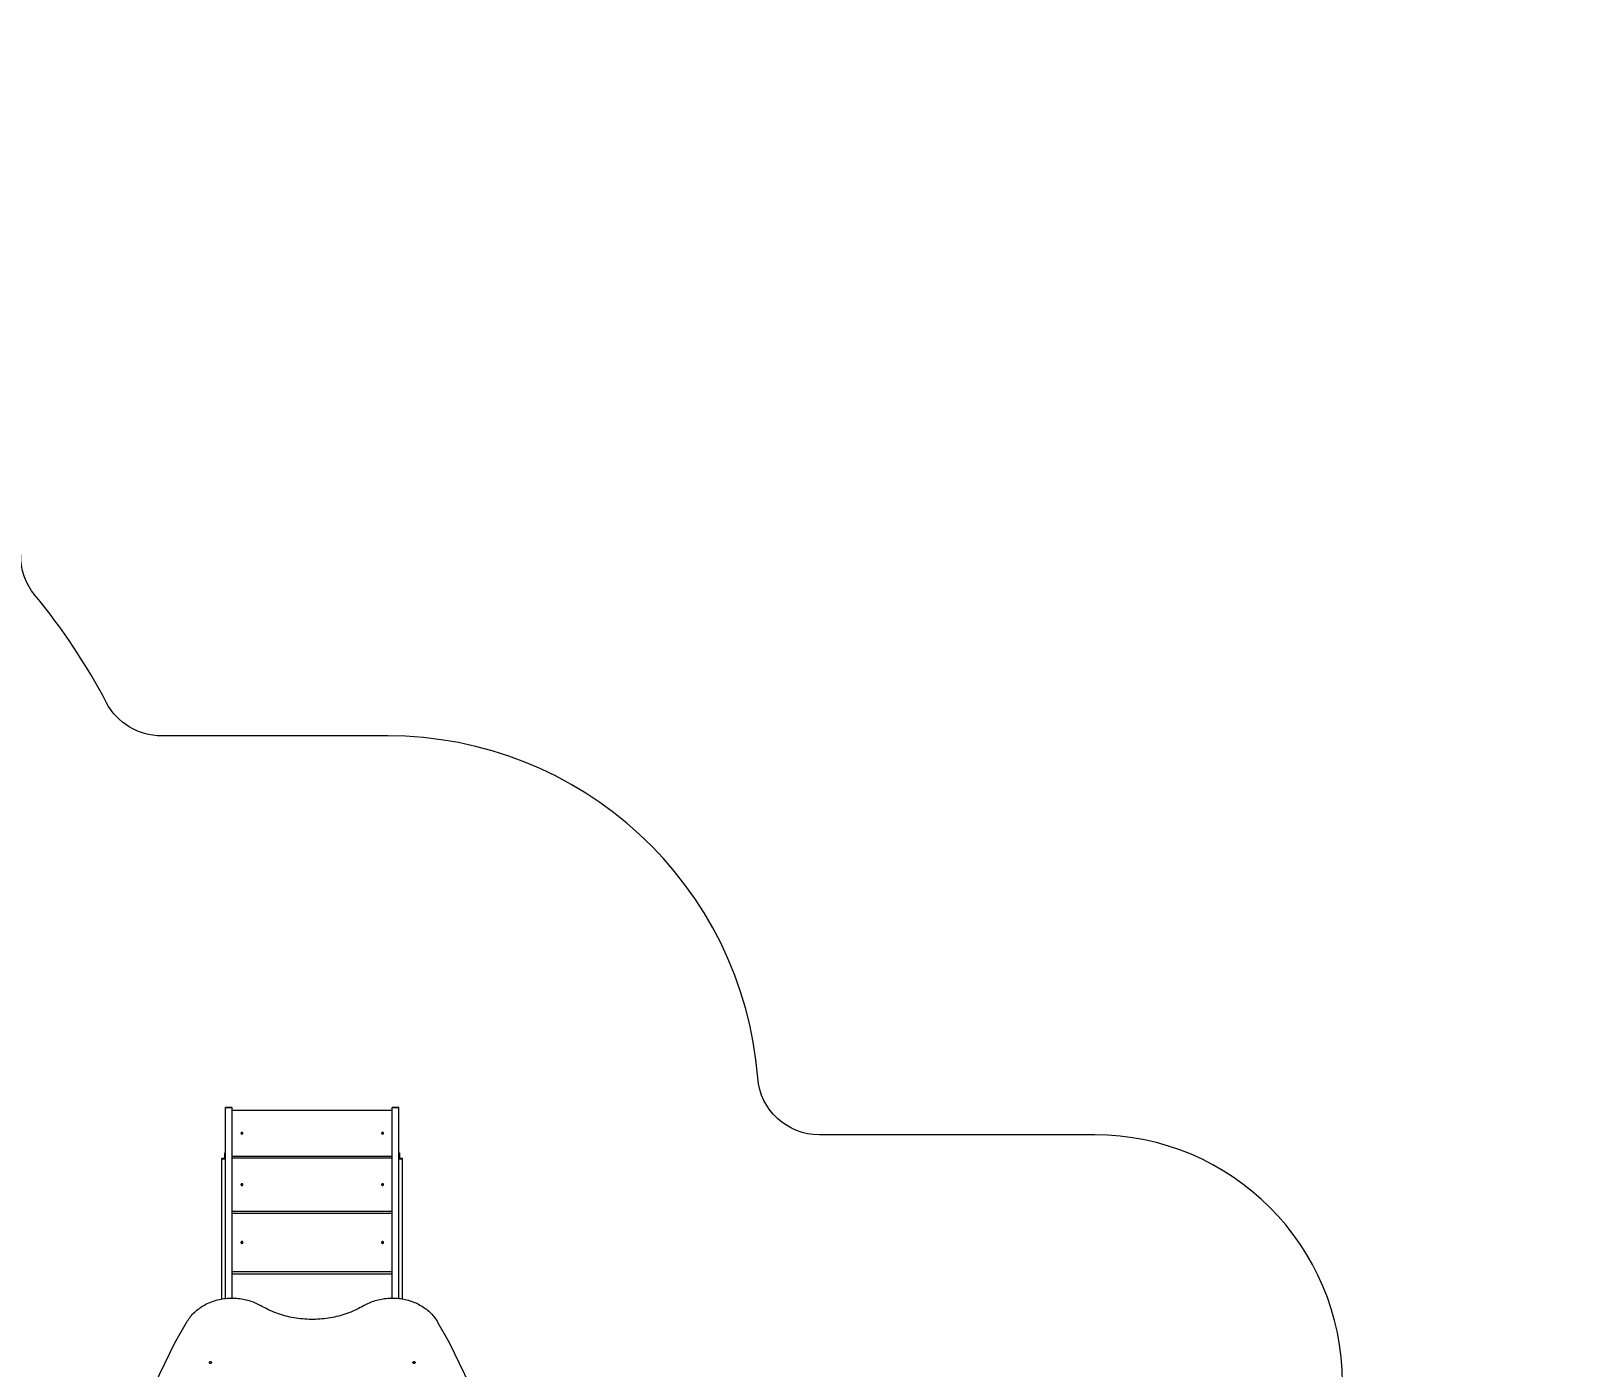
# Model space of a CAD drawing. Header units: millimetres. Extents: x -6901 to 7060, y -7557 to 6158.
# Drawn here: x 820 to 7060, y 763 to 6158 of the extents above; entities that cross this region are included whole.
import ezdxf

# ---------------------------------------------------------------- set-up
doc = ezdxf.new("R2010")
doc.units = ezdxf.units.MM
for name, color, linetype in [('DIKOM_ЗОНА', 80, 'Continuous'), ('DIKOM_ОБЪЕКТ', 7, 'Continuous'), ('DIKOM_РАЗМЕР_ЗОНА', 7, 'Continuous'), ('DIKOM_РАЗМЕР_ОБЪЕКТА', 7, 'Continuous')]:
    doc.layers.add(name, color=color, linetype=linetype)
doc.styles.add('style1', font='arial.ttf', dxfattribs={"width": 0.8})
doc.dimstyles.new('1-50', dxfattribs={"dimtxt": 300, "dimasz": 200, "dimexe": 100, "dimexo": 0, "dimgap": 100, "dimtad": 1, "dimtxsty": 'style1', "dimcen": 200, "dimclrd": 7, "dimclre": 7, "dimclrt": 7, "dimadec": 1, "dimazin": 2, "dimtfac": 1, "dimtmove": 0, "dimatfit": 2, "dimfxl": 0, "dimlwd": 25, "dimlwe": 18, "dimarcsym": 0})

# ---------------------------------------------------------------- blocks, each defined once
blk = doc.blocks.new('*D2')
at = {"layer": 'Defpoints', "color": 0, "transparency": 16777216}
for p in [(-1102.7, 4151.2), (-5819.2, -4492.4), (4721.2, -4492.4)]:
    blk.add_point(p, dxfattribs=at)
at = {"layer": 'DIKOM_РАЗМЕР_ОБЪЕКТА', "color": 7, "lineweight": 18, "transparency": 16777216}
for p, q in [((-1102.7, 4151.2), (-5919.2, 4151.2)), ((4721.2, -4492.4), (-5919.2, -4492.4))]:
    blk.add_line(p, q, dxfattribs=at)
at = {"layer": 'DIKOM_РАЗМЕР_ОБЪЕКТА', "color": 7, "lineweight": 25, "transparency": 16777216}
blk.add_line((-5819.2, 3951.2), (-5819.2, -4292.4), dxfattribs=at)
at = {"layer": 'DIKOM_РАЗМЕР_ОБЪЕКТА', "color": 7, "transparency": 16777216}
for points in [[(-5852.6, 3951.2), (-5785.9, 3951.2), (-5819.2, 4151.2)], [(-5852.6, -4292.4), (-5785.9, -4292.4), (-5819.2, -4492.4)]]:
    blk.add_solid(points, dxfattribs=at)
at = {"layer": 'DIKOM_РАЗМЕР_ОБЪЕКТА', "color": 7, "transparency": 16777216, "insert": (-6072.4, -170.6), "char_height": 300, "attachment_point": 5, "rotation": 90, "style": 'style1'}
blk.add_mtext('8650', dxfattribs=at)
blk = doc.blocks.new('*D3')
at = {"layer": 'Defpoints', "color": 0, "transparency": 16777216}
for p in [(-1553.3, 6158.3), (-6450.9, -6312.9), (5659.9, -6312.9)]:
    blk.add_point(p, dxfattribs=at)
at = {"layer": 'DIKOM_РАЗМЕР_ЗОНА', "color": 7, "lineweight": 18, "transparency": 16777216}
for p, q in [((-1553.3, 6158.3), (-6550.9, 6158.3)), ((5659.9, -6312.9), (-6550.9, -6312.9))]:
    blk.add_line(p, q, dxfattribs=at)
at = {"layer": 'DIKOM_РАЗМЕР_ЗОНА', "color": 7, "lineweight": 25, "transparency": 16777216}
blk.add_line((-6450.9, 5958.3), (-6450.9, -6112.9), dxfattribs=at)
at = {"layer": 'DIKOM_РАЗМЕР_ЗОНА', "color": 7, "transparency": 16777216}
for points in [[(-6484.2, 5958.3), (-6417.5, 5958.3), (-6450.9, 6158.3)], [(-6484.2, -6112.9), (-6417.5, -6112.9), (-6450.9, -6312.9)]]:
    blk.add_solid(points, dxfattribs=at)
at = {"layer": 'DIKOM_РАЗМЕР_ЗОНА', "color": 7, "transparency": 16777216, "insert": (-6704, -77.3), "char_height": 300, "attachment_point": 5, "rotation": 90, "style": 'style1'}
blk.add_mtext('12500', dxfattribs=at)

msp = doc.modelspace()

# ---------------------------------------------------------------- linework, layer by layer
at = {"layer": 'DIKOM_ЗОНА', "color": 3, "lineweight": 15}
msp.add_lwpolyline([(675.366, -4472.325, -0.09545839), (1046.918, -4543.912), (5288.373, -6241.349, 0.49017658), (6651.687, -5441.029), (7051.301, -2346.974, 0.37977699), (6304.453, -1249.338, -0.34346487), (6115.682, -1006.952), (6115.682, 700.91, 0.41421356), (5115.682, 1700.91), (4004.075, 1700.91, -0.39113041), (3754.864, 1931.068, 0.39113041), (2259.596, 3312.02), (1346.193, 3312.02, -0.27860362), (1124.901, 3445.702, 0.05182781), (836.141, 3879.309, -0.18046022), (778.849, 4044.42, 0.23094504)], format="xyb", dxfattribs=at)
at = {"layer": 'DIKOM_ОБЪЕКТ', "color": 7, "linetype": 'Continuous', "lineweight": 15}
for p, q in [((1632.682, 1812.02), (1605.682, 1812.02)), ((1605.682, 1810.841), (1605.682, 1812.02)), ((1605.682, 1810.841), (1632.682, 1810.841)), ((1605.682, 1040.75), (1605.682, 1810.841)), ((1632.682, 1810.841), (1632.682, 1812.02)), ((1632.682, 1042.209), (1632.682, 1810.841)), ((2305.682, 1812.02), (2278.682, 1812.02)), ((2278.682, 1810.841), (2278.682, 1812.02)), ((2278.682, 1810.841), (2305.682, 1810.841)), ((2278.682, 1042.209), (2278.682, 1810.841)), ((2305.682, 1810.841), (2305.682, 1812.02)), ((2305.682, 1040.75), (2305.682, 1810.841)), ((2278.682, 1799.529), (1632.682, 1799.529)), ((1602.682, 1605.117), (1602.682, 1627.91)), ((1602.682, 1627.91), (1605.682, 1627.91)), ((2305.682, 1627.91), (2308.682, 1627.91)), ((2308.682, 1627.91), (2308.682, 1605.117)), ((1605.682, 1605.117), (1590.682, 1605.117)), ((1590.682, 1604.381), (1590.682, 1605.117)), ((1590.682, 1604.381), (1605.682, 1604.381)), ((1590.682, 1038.58), (1590.682, 1604.381)), ((1632.682, 1615.491), (2278.682, 1615.491)), ((2278.682, 1606.803), (1632.682, 1606.803)), ((2320.682, 1605.117), (2305.682, 1605.117)), ((2305.682, 1604.381), (2320.682, 1604.381)), ((2320.682, 1604.381), (2320.682, 1605.117)), ((2320.682, 1038.58), (2320.682, 1604.381)), ((1632.682, 1393.514), (2278.682, 1393.514)), ((2278.682, 1383.723), (1632.682, 1383.723)), ((1632.682, 1149.238), (2278.682, 1149.238)), ((1632.682, 1139.875), (2278.682, 1139.875)), ((2278.682, 1138.714), (1632.682, 1138.714)), ((1400.999, 860.549), (1448.073, 943.206)), ((2510.365, 860.549), (2463.291, 943.206)), ((1298.584, 650.253), (1400.999, 860.549)), ((2612.78, 650.253), (2510.365, 860.549))]:
    msp.add_line(p, q, dxfattribs=at)
at = {"layer": 'DIKOM_ОБЪЕКТ', "color": 7, "linetype": 'Continuous', "lineweight": 15, "flags": 128}
for points in [[(1667.682, 1707.51), (1667.782, 1706.855), (1668.078, 1706.232), (1668.555, 1705.674), (1669.188, 1705.208), (1669.947, 1704.857), (1670.792, 1704.639), (1671.682, 1704.565), (1672.572, 1704.639), (1673.418, 1704.857), (1674.176, 1705.208), (1674.81, 1705.674), (1675.286, 1706.232), (1675.582, 1706.855), (1675.682, 1707.51), (1675.582, 1708.165), (1675.286, 1708.787), (1674.81, 1709.346), (1674.176, 1709.812), (1673.418, 1710.163), (1672.572, 1710.381), (1671.682, 1710.454), (1670.792, 1710.381), (1669.947, 1710.163), (1669.188, 1709.812), (1668.555, 1709.346), (1668.078, 1708.787), (1667.782, 1708.165), (1667.682, 1707.51)], [(2235.682, 1707.51), (2235.782, 1706.855), (2236.078, 1706.232), (2236.555, 1705.674), (2237.188, 1705.208), (2237.947, 1704.857), (2238.792, 1704.639), (2239.682, 1704.565), (2240.572, 1704.639), (2241.418, 1704.857), (2242.176, 1705.208), (2242.81, 1705.674), (2243.286, 1706.232), (2243.582, 1706.855), (2243.682, 1707.51), (2243.582, 1708.165), (2243.286, 1708.787), (2242.81, 1709.346), (2242.176, 1709.812), (2241.418, 1710.163), (2240.572, 1710.381), (2239.682, 1710.454), (2238.792, 1710.381), (2237.947, 1710.163), (2237.188, 1709.812), (2236.555, 1709.346), (2236.078, 1708.787), (2235.782, 1708.165), (2235.682, 1707.51)], [(1667.682, 1500.159), (1667.782, 1499.399), (1668.078, 1498.678), (1668.555, 1498.031), (1669.188, 1497.491), (1669.947, 1497.084), (1670.792, 1496.832), (1671.682, 1496.746), (1672.572, 1496.832), (1673.418, 1497.084), (1674.176, 1497.491), (1674.81, 1498.031), (1675.286, 1498.678), (1675.582, 1499.399), (1675.682, 1500.159), (1675.582, 1500.918), (1675.286, 1501.639), (1674.81, 1502.286), (1674.176, 1502.827), (1673.418, 1503.233), (1672.572, 1503.486), (1671.682, 1503.571), (1670.792, 1503.486), (1669.947, 1503.233), (1669.188, 1502.827), (1668.555, 1502.286), (1668.078, 1501.639), (1667.782, 1500.918), (1667.682, 1500.159)], [(2235.682, 1500.159), (2235.782, 1499.399), (2236.078, 1498.678), (2236.555, 1498.031), (2237.188, 1497.491), (2237.947, 1497.084), (2238.792, 1496.832), (2239.682, 1496.746), (2240.572, 1496.832), (2241.418, 1497.084), (2242.176, 1497.491), (2242.81, 1498.031), (2243.286, 1498.678), (2243.582, 1499.399), (2243.682, 1500.159), (2243.582, 1500.918), (2243.286, 1501.639), (2242.81, 1502.286), (2242.176, 1502.827), (2241.418, 1503.233), (2240.572, 1503.486), (2239.682, 1503.571), (2238.792, 1503.486), (2237.947, 1503.233), (2237.188, 1502.827), (2236.555, 1502.286), (2236.078, 1501.639), (2235.782, 1500.918), (2235.682, 1500.159)], [(1667.682, 1266.481), (1667.782, 1265.646), (1668.078, 1264.853), (1668.555, 1264.142), (1669.188, 1263.548), (1669.947, 1263.101), (1670.792, 1262.823), (1671.682, 1262.729), (1672.572, 1262.823), (1673.418, 1263.101), (1674.176, 1263.548), (1674.81, 1264.142), (1675.286, 1264.853), (1675.582, 1265.646), (1675.682, 1266.481), (1675.582, 1267.316), (1675.286, 1268.109), (1674.81, 1268.82), (1674.176, 1269.414), (1673.418, 1269.861), (1672.572, 1270.138), (1671.682, 1270.233), (1670.792, 1270.138), (1669.947, 1269.861), (1669.188, 1269.414), (1668.555, 1268.82), (1668.078, 1268.109), (1667.782, 1267.316), (1667.682, 1266.481)], [(2235.682, 1266.481), (2235.782, 1265.646), (2236.078, 1264.853), (2236.555, 1264.142), (2237.188, 1263.548), (2237.947, 1263.101), (2238.792, 1262.823), (2239.682, 1262.729), (2240.572, 1262.823), (2241.418, 1263.101), (2242.176, 1263.548), (2242.81, 1264.142), (2243.286, 1264.853), (2243.582, 1265.646), (2243.682, 1266.481), (2243.582, 1267.316), (2243.286, 1268.109), (2242.81, 1268.82), (2242.176, 1269.414), (2241.418, 1269.861), (2240.572, 1270.138), (2239.682, 1270.233), (2238.792, 1270.138), (2237.947, 1269.861), (2237.188, 1269.414), (2236.555, 1268.82), (2236.078, 1268.109), (2235.782, 1267.316), (2235.682, 1266.481)], [(1448.073, 943.206), (1451.037, 948.209), (1454.183, 953.129), (1457.507, 957.96), (1461.007, 962.698), (1464.677, 967.337), (1468.516, 971.873), (1472.519, 976.302), (1476.681, 980.619), (1481, 984.819), (1485.469, 988.899), (1490.086, 992.854), (1494.845, 996.68), (1499.742, 1000.374), (1504.771, 1003.932), (1509.928, 1007.35), (1515.208, 1010.625), (1520.604, 1013.753), (1526.112, 1016.732), (1531.727, 1019.558), (1537.441, 1022.229), (1543.251, 1024.742), (1549.15, 1027.094), (1555.132, 1029.283), (1561.191, 1031.307), (1567.32, 1033.164), (1573.515, 1034.851), (1579.768, 1036.368), (1586.074, 1037.713), (1592.426, 1038.884), (1598.817, 1039.88), (1605.241, 1040.7), (1611.693, 1041.344), (1618.164, 1041.81), (1624.649, 1042.099), (1631.142, 1042.209), (1637.636, 1042.142), (1644.123, 1041.896), (1650.599, 1041.473), (1657.056, 1040.872), (1663.487, 1040.094), (1669.887, 1039.14), (1676.249, 1038.012), (1682.566, 1036.709), (1688.833, 1035.233), (1695.042, 1033.587), (1701.188, 1031.771), (1707.265, 1029.787), (1713.266, 1027.638), (1719.185, 1025.325), (1725.017, 1022.851), (1730.755, 1020.218), (1736.394, 1017.429), (1741.929, 1014.487), (1747.353, 1011.394)], [(2164.011, 1011.394), (2156.783, 1007.236), (2149.444, 1003.226), (2141.998, 999.365), (2134.45, 995.658), (2126.804, 992.104), (2119.064, 988.707), (2111.233, 985.467), (2103.318, 982.388), (2095.32, 979.47), (2087.247, 976.716), (2079.1, 974.126), (2070.886, 971.703), (2062.609, 969.447), (2054.272, 967.36), (2045.882, 965.442), (2037.442, 963.696), (2028.957, 962.121), (2020.431, 960.719), (2011.87, 959.491), (2003.278, 958.437), (1994.66, 957.558), (1986.02, 956.854), (1977.364, 956.325), (1968.696, 955.973), (1960.021, 955.797), (1951.343, 955.797), (1942.668, 955.973), (1933.999, 956.325), (1925.343, 956.854), (1916.704, 957.558), (1908.085, 958.437), (1899.493, 959.491), (1890.932, 960.719), (1882.407, 962.121), (1873.922, 963.696), (1865.482, 965.442), (1857.091, 967.36), (1848.755, 969.447), (1840.477, 971.703), (1832.263, 974.126), (1824.117, 976.716), (1816.043, 979.47), (1808.046, 982.388), (1800.13, 985.467), (1792.3, 988.707), (1784.559, 992.104), (1776.913, 995.658), (1769.365, 999.365), (1761.92, 1003.226), (1754.581, 1007.236), (1747.353, 1011.394)], [(2164.011, 1011.394), (2169.435, 1014.487), (2174.969, 1017.429), (2180.608, 1020.218), (2186.347, 1022.851), (2192.179, 1025.325), (2198.098, 1027.638), (2204.099, 1029.787), (2210.175, 1031.771), (2216.322, 1033.587), (2222.531, 1035.233), (2228.797, 1036.709), (2235.115, 1038.012), (2241.476, 1039.14), (2247.876, 1040.094), (2254.308, 1040.872), (2260.765, 1041.473), (2267.24, 1041.896), (2273.728, 1042.142), (2280.221, 1042.209), (2286.714, 1042.099), (2293.199, 1041.81), (2299.671, 1041.344), (2306.122, 1040.7), (2312.547, 1039.88), (2318.938, 1038.884), (2325.29, 1037.713), (2331.595, 1036.368), (2337.848, 1034.851), (2344.043, 1033.164), (2350.173, 1031.307), (2356.232, 1029.283), (2362.214, 1027.094), (2368.112, 1024.742), (2373.922, 1022.229), (2379.637, 1019.558), (2385.251, 1016.732), (2390.759, 1013.753), (2396.156, 1010.625), (2401.435, 1007.35), (2406.592, 1003.932), (2411.622, 1000.374), (2416.518, 996.68), (2421.277, 992.854), (2425.894, 988.899), (2430.364, 984.819), (2434.682, 980.619), (2438.845, 976.302), (2442.847, 971.873), (2446.686, 967.337), (2450.357, 962.698), (2453.856, 957.96), (2457.18, 953.129), (2460.326, 948.209), (2463.291, 943.206)], [(1540.282, 781.765), (1540.385, 782.584), (1540.688, 783.365), (1541.179, 784.071), (1541.833, 784.669), (1542.621, 785.132), (1543.505, 785.437), (1544.444, 785.57), (1545.394, 785.525), (1546.31, 785.305), (1547.151, 784.919), (1547.876, 784.385), (1548.452, 783.729), (1548.851, 782.982), (1549.056, 782.177), (1549.056, 781.353), (1548.851, 780.548), (1548.452, 779.8), (1547.876, 779.145), (1547.151, 778.611), (1546.31, 778.225), (1545.394, 778.005), (1544.444, 777.96), (1543.505, 778.093), (1542.621, 778.398), (1541.833, 778.861), (1541.179, 779.459), (1540.688, 780.165), (1540.385, 780.946), (1540.282, 781.765)], [(2362.282, 781.765), (2362.385, 782.584), (2362.688, 783.365), (2363.179, 784.071), (2363.833, 784.669), (2364.621, 785.132), (2365.505, 785.437), (2366.444, 785.57), (2367.394, 785.525), (2368.31, 785.305), (2369.151, 784.919), (2369.876, 784.385), (2370.452, 783.729), (2370.851, 782.982), (2371.056, 782.177), (2371.056, 781.353), (2370.851, 780.548), (2370.452, 779.8), (2369.876, 779.145), (2369.151, 778.611), (2368.31, 778.225), (2367.394, 778.005), (2366.444, 777.96), (2365.505, 778.093), (2364.621, 778.398), (2363.833, 778.861), (2363.179, 779.459), (2362.688, 780.165), (2362.385, 780.946), (2362.282, 781.765)]]:
    msp.add_lwpolyline(points, dxfattribs=at)
at = {"layer": 'DIKOM_ОБЪЕКТ', "color": 7, "linetype": 'Continuous', "lineweight": 15}
for centre, radius, start, end in [((1544.682, 773.009), 5.067, 81.1328872, 98.867234), ((1544.682, 773.011), 5.064, 81.1289954, 98.8723876), ((2366.682, 773.008), 5.067, 81.1332509, 98.8666577), ((2366.682, 773.008), 5.068, 81.1334631, 98.866163)]:
    msp.add_arc(centre, radius, start, end, dxfattribs=at)

# ---------------------------------------------------------------- dimensions: what is measured, and where the dimension line sits
at = {"layer": 'DIKOM_РАЗМЕР_ЗОНА'}
dim = msp.add_linear_dim(base=(-6450.85, -6312.937), p1=(-1553.272, 6158.285), p2=(5659.925, -6312.937), angle=90, text='12500', dimstyle='1-50', dxfattribs=at)
dim.commit()
dim.dimension.update_dxf_attribs({"geometry": '*D3', "text_midpoint": (-6450.85, -77.326), "dimtype": 160})
at = {"layer": 'DIKOM_РАЗМЕР_ОБЪЕКТА'}
dim = msp.add_linear_dim(base=(-5819.225, -4492.425), p1=(-1102.732, 4151.169), p2=(4721.24, -4492.425), angle=90, text='8650', dimstyle='1-50', dxfattribs=at)
dim.commit()
dim.dimension.update_dxf_attribs({"geometry": '*D2', "text_midpoint": (-5819.225, -170.628), "dimtype": 160})

doc.saveas('drawing.dxf')
